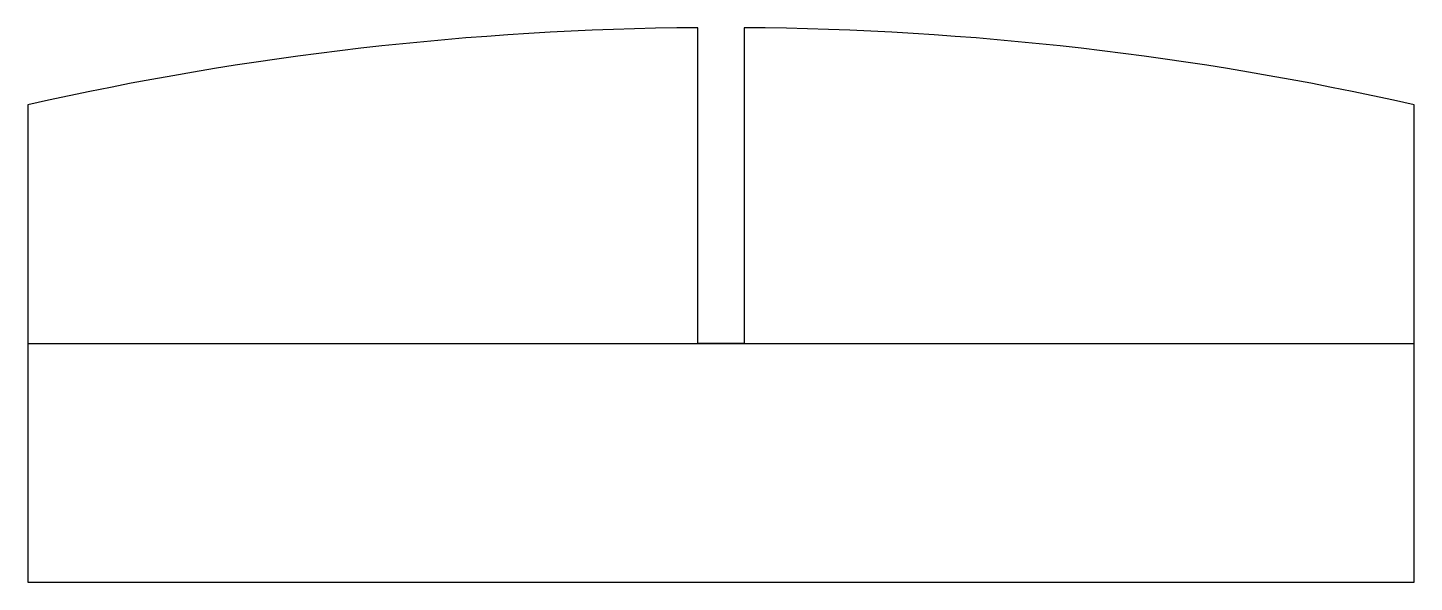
# Model space of a CAD drawing. Header units: millimetres. Extents: x -29 to 31, y -59.3 to -35.3.
import ezdxf

# ---------------------------------------------------------------- set-up
doc = ezdxf.new("R2010")
doc.units = ezdxf.units.MM
doc.layers.get('0').update_dxf_attribs({"linetype": 'CONTINUOUS'})

msp = doc.modelspace()

# ---------------------------------------------------------------- linework, layer by layer
msp.add_line((-29, -49.004), (31, -49.004))
msp.add_lwpolyline([(0, -49.004), (0, -35.339, 0.053646), (-29, -38.675), (-29, -59.334), (31, -59.334), (31, -38.675, 0.053646), (2, -35.339), (2, -49.004)], format="xyb", close=True)

doc.saveas('drawing.dxf')
